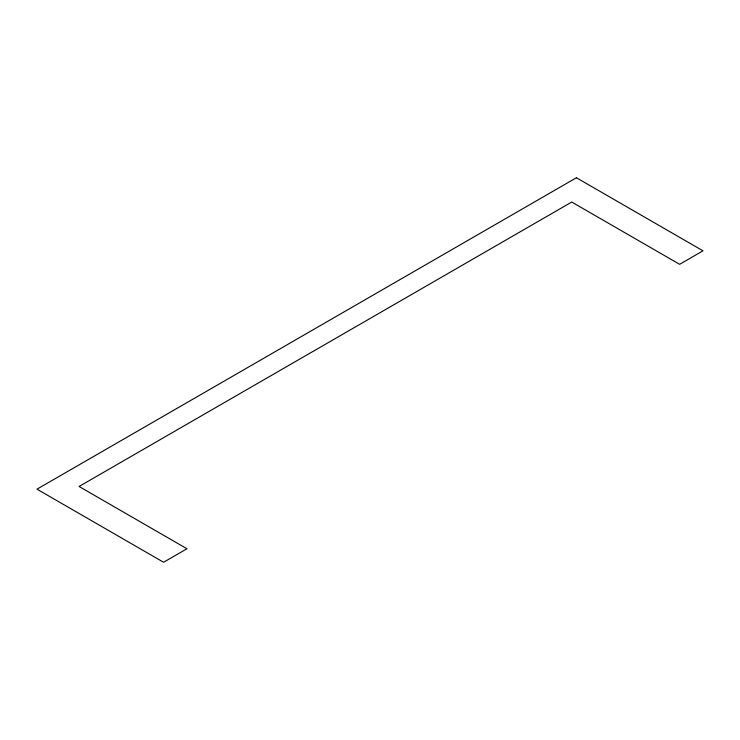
<?xml version="1.0" encoding="UTF-8"?>
<svg xmlns="http://www.w3.org/2000/svg" width="740" height="740" viewBox="0 0 740 740"><rect width="100%" height="100%" fill="white"/><g stroke="black" fill="none" stroke-linecap="round" stroke-linejoin="round"><path stroke-width="1.11" d="M576.414 177.748L37 489.177L163.586 562.252L186.961 548.756L79.078 486.476L571.743 202.038L679.625 264.319L703 250.823L576.414 177.748"/></g></svg>
